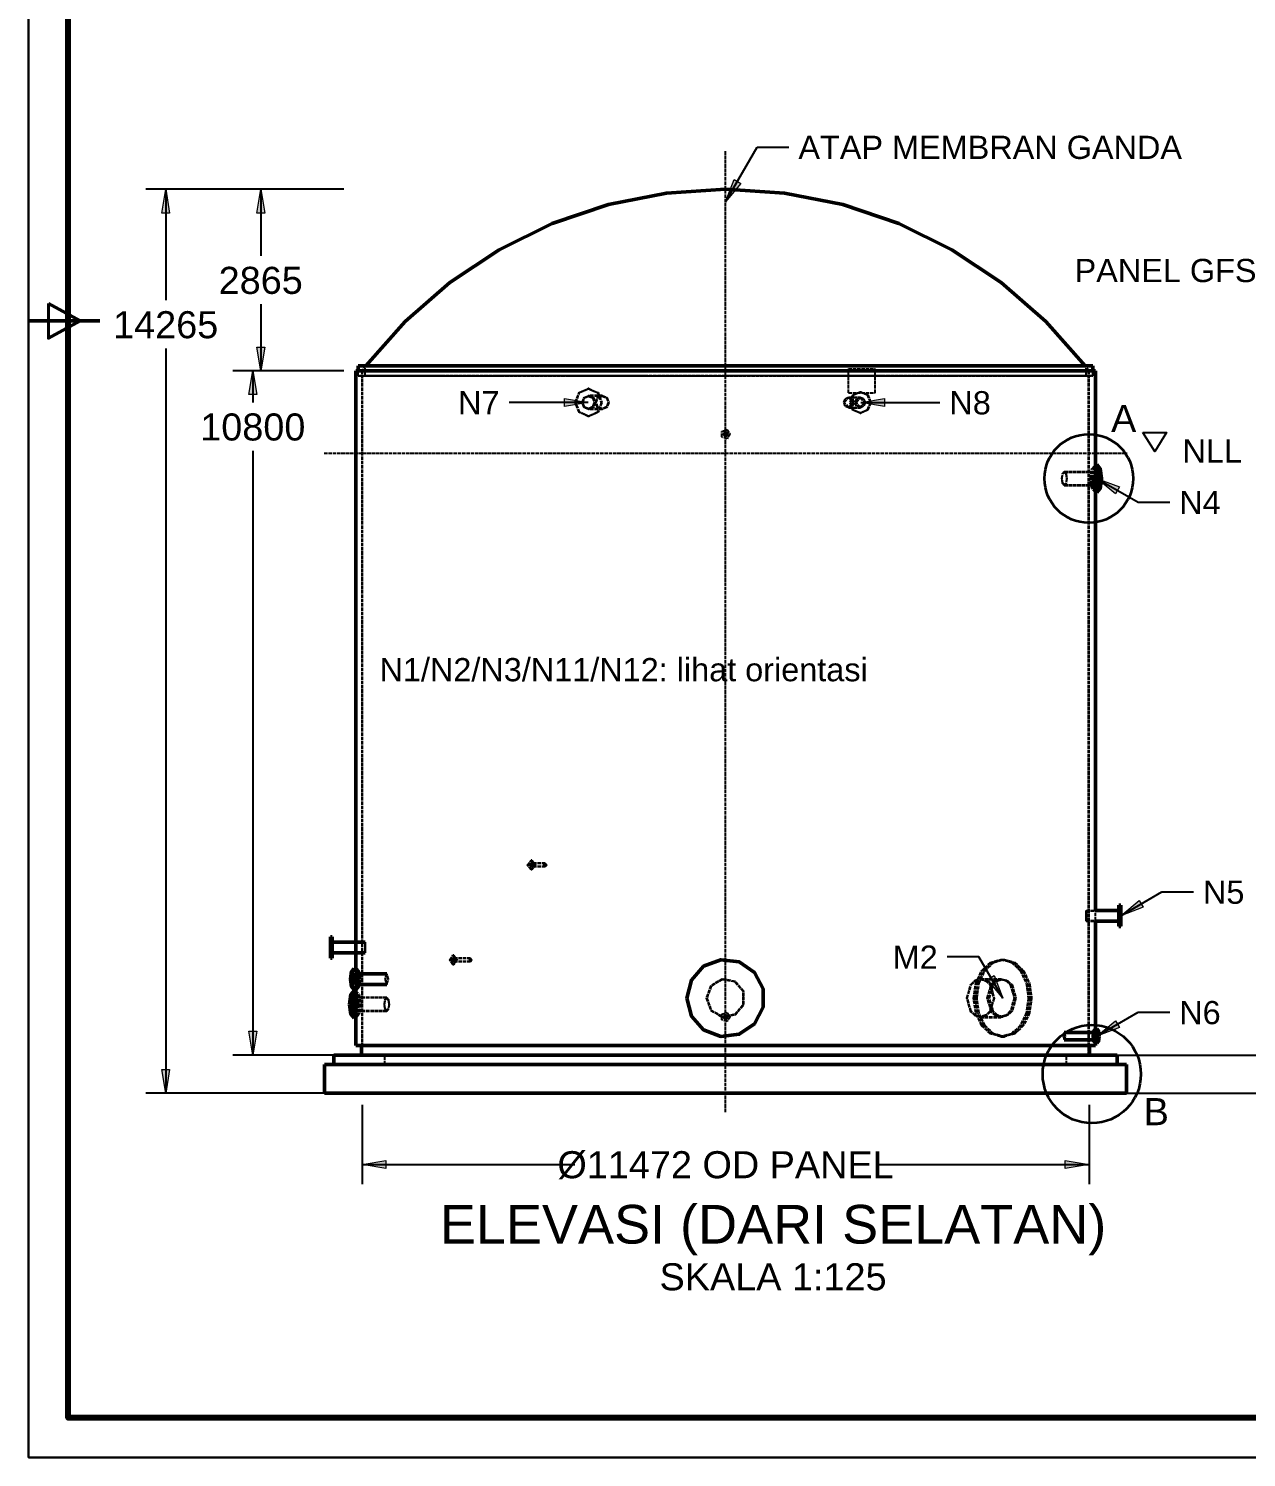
# Model space of a CAD drawing. Header units: millimetres. Extents: x 5 to 415, y 5 to 292.
# Drawn here: x 5 to 158.8, y 5 to 185.4 of the extents above; entities that cross this region are included whole.
import ezdxf
from ezdxf.enums import TextEntityAlignment as Align

# ---------------------------------------------------------------- set-up
doc = ezdxf.new("R2010")
doc.units = ezdxf.units.MM
doc.linetypes.add('DASHED', pattern=[1.524, 1.27, -0.254])
for name, color, linetype in [('PFD-BINGKAI', 7, 'Continuous'), ('PFD-INSTRUMEN', 7, 'Continuous'), ('PFD-PERALATAN', 7, 'Continuous'), ('PFD-SINYAL', 7, 'Continuous'), ('PFD-TEKS', 7, 'Continuous'), ('PFD-UTILITAS', 8, 'Continuous')]:
    doc.layers.add(name, color=color, linetype=linetype)
doc.styles.add('PFD', font='arial.ttf')

msp = doc.modelspace()

# ---------------------------------------------------------------- hatches: boundary and pattern name
at = {"layer": 'PFD-INSTRUMEN'}
for points in [[(93, 163.52), (94.07, 166.37), (94.93, 165.87)], [(22.31, 165.12), (22.81, 162.12), (21.81, 162.12)], [(34.31, 165.12), (34.81, 162.12), (33.81, 162.12)], [(34.31, 142.2), (33.81, 145.2), (34.81, 145.2)], [(33.31, 142.2), (33.81, 139.2), (32.81, 139.2)], [(75.66, 138.2), (72.66, 137.7), (72.66, 138.7)], [(110.06, 138.2), (113.06, 138.7), (113.06, 137.7)], [(139.88, 128.6), (142.73, 127.53), (142.23, 126.67)], [(142.89, 73.4), (145.24, 75.33), (145.74, 74.47)], [(127.99, 63), (126.06, 65.35), (126.93, 65.85)], [(139.88, 58.2), (142.23, 60.13), (142.73, 59.27)], [(33.31, 55.8), (32.81, 58.8), (33.81, 58.8)], [(22.31, 51), (21.81, 54), (22.81, 54)], [(47.11, 42), (50.11, 42.5), (50.11, 41.5)], [(138.89, 42), (135.89, 41.5), (135.89, 42.5)]]:
    msp.add_hatch(color=7, dxfattribs=at).paths.add_polyline_path(points)

# ---------------------------------------------------------------- linework, layer by layer
at = {"layer": 'PFD-BINGKAI', "linetype": 'Continuous', "lineweight": 30, "ltscale": 0.35}
msp.add_lwpolyline([(5, 292), (415, 292), (415, 5), (5, 5)], close=True, dxfattribs=at)
at = {"layer": 'PFD-BINGKAI', "linetype": 'Continuous', "lineweight": 80, "ltscale": 0.35}
msp.add_lwpolyline([(10, 287), (410, 287), (410, 10), (10, 10)], close=True, dxfattribs=at)
at = {"layer": 'PFD-BINGKAI', "linetype": 'Continuous', "lineweight": 40, "ltscale": 0.35}
msp.add_lwpolyline([(7.5, 150.7), (7.5, 146.3), (11.5, 148.5)], close=True, dxfattribs=at)
at = {"layer": 'PFD-BINGKAI', "linetype": 'Continuous', "lineweight": 50, "ltscale": 0.35}
msp.add_lwpolyline([(5, 148.5), (14, 148.5)], dxfattribs=at)
at = {"layer": 'PFD-INSTRUMEN', "linetype": 'Continuous', "lineweight": 25, "ltscale": 0.35}
for points in [[(93, 163.52), (97, 170.45)], [(97, 170.45), (101, 170.45)], [(44.81, 165.12), (19.81, 165.12)], [(22.31, 165.12), (22.31, 151.11)], [(44.81, 165.12), (31.81, 165.12)], [(34.31, 165.12), (34.31, 156.71)], [(34.31, 150.61), (34.31, 142.2)], [(22.31, 145.01), (22.31, 51)], [(44.81, 142.2), (30.81, 142.2)], [(44.81, 142.2), (31.81, 142.2)], [(33.31, 142.2), (33.31, 138.2)], [(69.66, 138.2), (65.66, 138.2)], [(75.66, 138.2), (69.66, 138.2)], [(110.06, 138.2), (116.06, 138.2)], [(116.06, 138.2), (120.06, 138.2)], [(33.31, 132.1), (33.31, 55.8)], [(139.88, 128.6), (145.08, 125.6)], [(145.08, 125.6), (149.08, 125.6)], [(142.89, 73.4), (148.08, 76.4)], [(148.08, 76.4), (152.08, 76.4)], [(124.99, 68.2), (120.99, 68.2)], [(127.99, 63), (124.99, 68.2)], [(139.88, 58.2), (145.08, 61.2)], [(145.08, 61.2), (149.08, 61.2)], [(44.81, 55.8), (30.81, 55.8)], [(141.19, 55.8), (162.19, 55.8)], [(44.81, 51), (19.81, 51)], [(141.19, 51), (162.19, 51)], [(47.11, 49.5), (47.11, 39.5)], [(138.89, 49.5), (138.89, 39.5)], [(47.11, 42), (73.95, 42)], [(112.05, 42), (138.89, 42)]]:
    msp.add_lwpolyline(points, dxfattribs=at)
at = {"layer": 'PFD-INSTRUMEN', "linetype": 'Continuous', "lineweight": 5, "ltscale": 0.35}
for points in [[(93, 163.52), (94.07, 166.37), (94.93, 165.87)], [(22.31, 165.12), (22.81, 162.12), (21.81, 162.12)], [(34.31, 165.12), (34.81, 162.12), (33.81, 162.12)], [(34.31, 142.2), (33.81, 145.2), (34.81, 145.2)], [(33.31, 142.2), (33.81, 139.2), (32.81, 139.2)], [(75.66, 138.2), (72.66, 137.7), (72.66, 138.7)], [(110.06, 138.2), (113.06, 138.7), (113.06, 137.7)], [(139.88, 128.6), (142.73, 127.53), (142.23, 126.67)], [(142.89, 73.4), (145.24, 75.33), (145.74, 74.47)], [(127.99, 63), (126.06, 65.35), (126.93, 65.85)], [(139.88, 58.2), (142.23, 60.13), (142.73, 59.27)], [(33.31, 55.8), (32.81, 58.8), (33.81, 58.8)], [(22.31, 51), (21.81, 54), (22.81, 54)], [(47.11, 42), (50.11, 42.5), (50.11, 41.5)], [(138.89, 42), (135.89, 41.5), (135.89, 42.5)]]:
    msp.add_lwpolyline(points, close=True, dxfattribs=at)
at = {"layer": 'PFD-INSTRUMEN', "linetype": 'Continuous', "lineweight": 25, "ltscale": 0.35}
msp.add_lwpolyline([(145.69, 134.4), (148.69, 134.4), (147.19, 132)], close=True, dxfattribs=at)
at = {"layer": 'PFD-INSTRUMEN', "linetype": 'DASHED', "lineweight": 25, "ltscale": 0.35}
msp.add_lwpolyline([(42.31, 131.8), (143.69, 131.8)], dxfattribs=at)
at = {"layer": 'PFD-PERALATAN', "linetype": 'Continuous', "lineweight": 50, "ltscale": 0.35}
for points in [[(93, 165.12), (85.54, 164.63), (78.21, 163.18), (71.12, 160.79), (64.41, 157.49), (58.19, 153.36), (52.55, 148.44), (47.6, 142.84)], [(138.4, 142.84), (133.45, 148.44), (127.81, 153.36), (121.59, 157.49), (114.88, 160.79), (107.79, 163.18), (100.46, 164.63), (93, 165.12)], [(46.63, 142.84), (47.79, 142.84), (51.22, 142.84), (56.75, 142.84), (64.09, 142.84), (72.88, 142.84), (82.68, 142.84), (93, 142.84), (103.32, 142.84), (113.12, 142.84), (121.91, 142.84), (129.25, 142.84), (134.78, 142.84), (138.21, 142.84), (139.37, 142.84)], [(46.63, 142.2), (46.63, 142.84)], [(139.37, 142.2), (139.37, 142.84)], [(46.3, 142.2), (47.47, 142.2), (50.93, 142.2), (56.49, 142.2), (63.89, 142.2), (72.74, 142.2), (82.61, 142.2), (93, 142.2), (103.39, 142.2), (113.26, 142.2), (122.11, 142.2), (129.51, 142.2), (135.07, 142.2), (138.53, 142.2), (139.7, 142.2)], [(46.3, 66.75), (46.3, 142.2)], [(139.7, 74.02), (139.7, 142.2)], [(139.7, 130.35), (140.1, 129.81), (140.27, 128.6), (140.1, 127.39), (139.7, 126.85)], [(139.7, 130.35), (139.88, 130.35)], [(139.88, 130.35), (140.3, 129.84), (140.48, 128.6), (140.3, 127.36), (139.88, 126.85)], [(139.7, 129.47), (139.97, 128.6), (139.7, 127.73)], [(139.7, 126.85), (139.88, 126.85)], [(139.7, 74.07), (142.66, 74.07)], [(142.66, 74.75), (142.66, 74.61), (142.66, 74.45), (142.66, 74.24), (142.66, 73.98), (142.66, 73.7), (142.66, 73.4), (142.66, 73.1), (142.66, 72.82), (142.66, 72.56), (142.66, 72.35), (142.66, 72.19), (142.66, 72.09)], [(142.66, 74.75), (142.89, 74.75)], [(142.89, 74.75), (142.89, 74.61), (142.89, 74.45), (142.89, 74.24), (142.89, 73.98), (142.89, 73.7), (142.89, 73.4), (142.89, 73.1), (142.89, 72.82), (142.89, 72.56), (142.89, 72.35), (142.89, 72.19), (142.89, 72.09)], [(139.7, 59.11), (139.7, 72.78)], [(139.7, 72.73), (142.66, 72.73)], [(43.34, 70.75), (43.11, 70.75)], [(43.11, 69.4), (43.11, 69.55), (43.11, 69.7), (43.11, 69.84), (43.11, 69.98), (43.11, 70.12), (43.11, 70.24), (43.11, 70.35), (43.11, 70.45), (43.11, 70.54), (43.11, 70.61), (43.11, 70.67), (43.11, 70.74)], [(43.34, 69.4), (43.34, 69.55), (43.34, 69.7), (43.34, 69.84), (43.34, 69.98), (43.34, 70.12), (43.34, 70.24), (43.34, 70.35), (43.34, 70.45), (43.34, 70.54), (43.34, 70.61), (43.34, 70.67), (43.34, 70.74)], [(142.66, 72.05), (142.89, 72.05)], [(43.11, 68.05), (43.11, 68.13), (43.11, 68.19), (43.11, 68.26), (43.11, 68.35), (43.11, 68.45), (43.11, 68.56), (43.11, 68.68), (43.11, 68.82), (43.11, 68.96), (43.11, 69.1), (43.11, 69.25), (43.11, 69.4)], [(47.48, 70.07), (43.34, 70.07)], [(43.34, 68.05), (43.34, 68.13), (43.34, 68.19), (43.34, 68.26), (43.34, 68.35), (43.34, 68.45), (43.34, 68.56), (43.34, 68.68), (43.34, 68.82), (43.34, 68.96), (43.34, 69.1), (43.34, 69.25), (43.34, 69.4)], [(47.48, 68.73), (43.34, 68.73)], [(43.34, 68.05), (43.11, 68.05)], [(88.12, 63), (88.68, 60.73), (90.23, 58.98), (92.41, 58.16), (94.73, 58.44), (96.65, 59.76), (97.74, 61.83), (97.74, 64.17), (96.65, 66.24), (94.73, 67.56), (92.41, 67.84), (90.23, 67.02), (88.68, 65.27), (88.12, 63)], [(46.12, 66.75), (45.79, 66.35), (45.66, 65.4), (45.79, 64.45), (46.12, 64.05)], [(46.12, 66.02), (45.91, 65.4), (46.12, 64.78)], [(46.58, 65.4), (46.45, 66.35), (46.12, 66.75)], [(46.33, 66.75), (46.12, 66.75)], [(46.33, 65.4), (46.12, 66.02)], [(46.12, 64.05), (46.45, 64.45), (46.58, 65.4)], [(46.12, 64.78), (46.33, 65.4)], [(46.23, 65.93), (46.23, 64.87)], [(46.79, 65.4), (46.66, 66.35), (46.33, 66.75)], [(46.33, 64.05), (46.66, 64.45), (46.79, 65.4)], [(50.23, 66.07), (46.73, 66.07)], [(45.52, 62.2), (45.7, 63.44), (46.12, 63.95)], [(45.73, 62.2), (45.9, 63.41), (46.3, 63.95)], [(46.33, 64.05), (46.12, 64.05)], [(46.3, 63.95), (46.12, 63.95)], [(46.3, 57), (46.3, 64.05)], [(50.23, 64.73), (46.73, 64.73)], [(46.12, 60.45), (45.7, 60.96), (45.52, 62.2)], [(46.3, 60.45), (45.9, 60.99), (45.73, 62.2)], [(46.03, 62.2), (46.3, 63.07)], [(46.3, 61.33), (46.03, 62.2)], [(46.3, 60.45), (46.12, 60.45)], [(135.77, 58.66), (139.44, 58.66)], [(135.77, 57.74), (139.44, 57.74)], [(139.71, 59.11), (139.49, 58.85), (139.4, 58.2), (139.49, 57.55), (139.71, 57.29)], [(139.88, 59.11), (139.66, 58.85), (139.57, 58.2), (139.66, 57.55), (139.88, 57.29)], [(139.71, 59.11), (139.88, 59.11)], [(139.88, 58.6), (139.74, 58.2), (139.88, 57.8)], [(139.85, 58.2), (139.8, 58.52)], [(139.8, 57.88), (139.85, 58.2)], [(140.19, 58.2), (140.1, 58.85), (139.88, 59.11)], [(140.02, 58.2), (139.88, 58.6)], [(139.88, 57.29), (140.1, 57.55), (140.19, 58.2)], [(139.88, 57.8), (140.02, 58.2)], [(46.3, 57), (47.47, 57), (50.93, 57), (56.49, 57), (63.89, 57), (72.74, 57), (82.61, 57), (93, 57), (103.39, 57), (113.26, 57), (122.11, 57), (129.51, 57), (135.07, 57), (138.53, 57), (139.7, 57)], [(47.05, 55.8), (47.05, 57)], [(138.95, 55.8), (138.95, 57)], [(139.7, 57), (139.7, 57.29)], [(139.71, 57.29), (139.88, 57.29)], [(42.36, 54.6), (43.63, 54.6), (47.37, 54.6), (53.41, 54.6), (61.43, 54.6), (71.03, 54.6), (81.73, 54.6), (93, 54.6), (104.27, 54.6), (114.97, 54.6), (124.57, 54.6), (132.59, 54.6), (138.63, 54.6), (142.37, 54.6), (143.64, 54.6)], [(42.36, 51), (42.36, 54.6)], [(43.56, 55.8), (44.8, 55.8), (48.46, 55.8), (54.35, 55.8), (62.17, 55.8), (71.55, 55.8), (82, 55.8), (93, 55.8), (104, 55.8), (114.45, 55.8), (123.83, 55.8), (131.65, 55.8), (137.54, 55.8), (141.2, 55.8), (142.44, 55.8)], [(43.56, 54.6), (43.56, 55.8)], [(142.44, 54.6), (142.44, 55.8)], [(143.64, 51), (143.64, 54.6)], [(42.36, 51), (43.63, 51), (47.37, 51), (53.41, 51), (61.43, 51), (71.03, 51), (81.73, 51), (93, 51), (104.27, 51), (114.97, 51), (124.57, 51), (132.59, 51), (138.63, 51), (142.37, 51), (143.64, 51)]]:
    msp.add_lwpolyline(points, dxfattribs=at)
at = {"layer": 'PFD-SINYAL', "linetype": 'DASHED', "lineweight": 25, "ltscale": 0.35}
for points in [[(93, 48.6), (93, 169.92)], [(139.37, 142.84), (138.21, 142.84), (134.78, 142.84), (129.25, 142.84), (121.91, 142.84), (113.12, 142.84), (103.32, 142.84), (93, 142.84), (82.68, 142.84), (72.88, 142.84), (64.09, 142.84), (56.75, 142.84), (51.22, 142.84), (47.79, 142.84), (46.63, 142.84)], [(47.6, 142.84), (47.11, 142.2)], [(138.52, 142.84), (137.38, 142.84), (134.01, 142.84), (128.59, 142.84), (121.38, 142.84), (112.75, 142.84), (103.13, 142.84), (93, 142.84), (82.87, 142.84), (73.25, 142.84), (64.62, 142.84), (57.41, 142.84), (51.99, 142.84), (48.62, 142.84), (47.48, 142.84)], [(47.48, 142.84), (48.62, 142.84), (51.99, 142.84), (57.41, 142.84), (64.62, 142.84), (73.25, 142.84), (82.87, 142.84), (93, 142.84), (103.13, 142.84), (112.75, 142.84), (121.38, 142.84), (128.59, 142.84), (134.01, 142.84), (137.38, 142.84), (138.52, 142.84)], [(47.48, 141.56), (47.48, 142.84)], [(138.89, 142.2), (138.4, 142.84)], [(138.52, 141.56), (138.52, 142.84)], [(139.7, 142.2), (138.53, 142.2), (135.07, 142.2), (129.51, 142.2), (122.11, 142.2), (113.26, 142.2), (103.39, 142.2), (93, 142.2), (82.61, 142.2), (72.74, 142.2), (63.89, 142.2), (56.49, 142.2), (50.93, 142.2), (47.47, 142.2), (46.3, 142.2)], [(139.69, 142.2), (138.52, 142.2), (135.06, 142.2), (129.5, 142.2), (122.11, 142.2), (113.26, 142.2), (103.39, 142.2), (93, 142.2), (82.61, 142.2), (72.74, 142.2), (63.89, 142.2), (56.5, 142.2), (50.94, 142.2), (47.48, 142.2), (46.31, 142.2)], [(46.31, 142.2), (47.48, 142.2), (50.94, 142.2), (56.5, 142.2), (63.89, 142.2), (72.74, 142.2), (82.61, 142.2), (93, 142.2), (103.39, 142.2), (113.26, 142.2), (122.11, 142.2), (129.5, 142.2), (135.06, 142.2), (138.52, 142.2), (139.69, 142.2)], [(46.31, 57), (46.31, 142.2)], [(46.63, 141.56), (46.63, 142.2)], [(139.37, 141.56), (138.21, 141.56), (134.78, 141.56), (129.25, 141.56), (121.91, 141.56), (113.12, 141.56), (103.32, 141.56), (93, 141.56), (82.68, 141.56), (72.88, 141.56), (64.09, 141.56), (56.75, 141.56), (51.22, 141.56), (47.79, 141.56), (46.63, 141.56)], [(46.63, 141.56), (47.79, 141.56), (51.22, 141.56), (56.75, 141.56), (64.09, 141.56), (72.88, 141.56), (82.68, 141.56), (93, 141.56), (103.32, 141.56), (113.12, 141.56), (121.91, 141.56), (129.25, 141.56), (134.78, 141.56), (138.21, 141.56), (139.37, 141.56)], [(138.89, 142.2), (137.74, 142.2), (134.34, 142.2), (128.88, 142.2), (121.61, 142.2), (112.91, 142.2), (103.21, 142.2), (93, 142.2), (82.79, 142.2), (73.09, 142.2), (64.39, 142.2), (57.12, 142.2), (51.66, 142.2), (48.26, 142.2), (47.11, 142.2)], [(47.11, 142.2), (48.26, 142.2), (51.66, 142.2), (57.12, 142.2), (64.39, 142.2), (73.09, 142.2), (82.79, 142.2), (93, 142.2), (103.21, 142.2), (112.91, 142.2), (121.61, 142.2), (128.88, 142.2), (134.34, 142.2), (137.74, 142.2), (138.89, 142.2)], [(138.89, 142.2), (137.74, 142.2), (134.34, 142.2), (128.88, 142.2), (121.61, 142.2), (112.91, 142.2), (103.21, 142.2), (93, 142.2), (82.79, 142.2), (73.09, 142.2), (64.39, 142.2), (57.12, 142.2), (51.66, 142.2), (48.26, 142.2), (47.11, 142.2)], [(47.11, 142.2), (48.26, 142.2), (51.66, 142.2), (57.12, 142.2), (64.39, 142.2), (73.09, 142.2), (82.79, 142.2), (93, 142.2), (103.21, 142.2), (112.91, 142.2), (121.61, 142.2), (128.88, 142.2), (134.34, 142.2), (137.74, 142.2), (138.89, 142.2)], [(47.11, 55.8), (47.11, 142.2)], [(138.84, 142.2), (137.69, 142.2), (134.3, 142.2), (128.84, 142.2), (121.58, 142.2), (112.89, 142.2), (103.2, 142.2), (93, 142.2), (82.8, 142.2), (73.11, 142.2), (64.42, 142.2), (57.16, 142.2), (51.7, 142.2), (48.31, 142.2), (47.16, 142.2)], [(47.16, 142.2), (48.31, 142.2), (51.7, 142.2), (57.16, 142.2), (64.42, 142.2), (73.11, 142.2), (82.8, 142.2), (93, 142.2), (103.2, 142.2), (112.89, 142.2), (121.58, 142.2), (128.84, 142.2), (134.3, 142.2), (137.69, 142.2), (138.84, 142.2)], [(47.16, 55.8), (47.16, 142.2)], [(138.52, 141.56), (137.38, 141.56), (134.01, 141.56), (128.59, 141.56), (121.38, 141.56), (112.75, 141.56), (103.13, 141.56), (93, 141.56), (82.87, 141.56), (73.25, 141.56), (64.62, 141.56), (57.41, 141.56), (51.99, 141.56), (48.62, 141.56), (47.48, 141.56)], [(47.48, 141.56), (48.62, 141.56), (51.99, 141.56), (57.41, 141.56), (64.62, 141.56), (73.25, 141.56), (82.87, 141.56), (93, 141.56), (103.13, 141.56), (112.75, 141.56), (121.38, 141.56), (128.59, 141.56), (134.01, 141.56), (137.38, 141.56), (138.52, 141.56)], [(108.52, 139.4), (108.52, 142.44)], [(108.52, 139.4), (108.52, 142.44)], [(108.52, 142.44), (111.88, 142.44)], [(108.52, 142.44), (111.88, 142.44)], [(111.88, 139.4), (111.88, 142.44)], [(111.88, 139.4), (111.88, 142.44)], [(138.84, 55.8), (138.84, 142.2)], [(138.89, 55.8), (138.89, 142.2)], [(139.37, 141.56), (139.37, 142.2)], [(139.69, 57), (139.69, 142.2)], [(75.66, 136.45), (74.5, 136.96), (74.02, 138.2), (74.5, 139.44), (75.66, 139.95)], [(75.74, 136.45), (74.58, 136.96), (74.09, 138.2), (74.58, 139.44), (75.74, 139.95)], [(75.66, 137.39), (75.12, 137.63), (74.9, 138.2), (75.12, 138.77), (75.66, 139.01)], [(75.74, 137.32), (75.16, 137.58), (74.92, 138.2), (75.16, 138.82), (75.74, 139.08)], [(75.74, 137.39), (75.2, 137.63), (74.98, 138.2), (75.2, 138.77), (75.74, 139.01)], [(75.66, 139.95), (76.83, 139.44), (77.31, 138.2)], [(75.74, 139.95), (75.66, 139.95)], [(75.66, 139.01), (76.2, 138.77), (76.43, 138.2)], [(75.74, 139.01), (75.66, 139.01)], [(75.74, 139.95), (76.9, 139.44), (77.39, 138.2)], [(75.74, 139.08), (76.32, 138.82), (76.56, 138.2)], [(77.43, 139.08), (75.74, 139.08)], [(75.74, 139.01), (76.28, 138.77), (76.5, 138.2)], [(77.43, 139.01), (75.74, 139.01)], [(77.43, 137.32), (76.85, 137.58), (76.61, 138.2), (76.85, 138.82), (77.43, 139.08)], [(77.43, 137.39), (76.89, 137.63), (76.67, 138.2), (76.89, 138.77), (77.43, 139.01)], [(77.43, 139.08), (78.01, 138.82), (78.25, 138.2)], [(77.43, 139.01), (77.97, 138.77), (78.19, 138.2)], [(108.52, 139.4), (111.88, 139.4)], [(108.52, 139.4), (111.88, 139.4)], [(109.99, 136.85), (109.09, 137.25), (108.72, 138.2), (109.09, 139.15), (109.99, 139.55)], [(110.06, 136.85), (109.17, 137.25), (108.8, 138.2), (109.17, 139.15), (110.06, 139.55)], [(109.99, 139.55), (110.88, 139.15), (111.25, 138.2)], [(109.99, 139.55), (110.06, 139.55)], [(110.06, 139.55), (110.96, 139.15), (111.33, 138.2)], [(77.31, 138.2), (76.83, 136.96), (75.66, 136.45)], [(76.43, 138.2), (76.2, 137.63), (75.66, 137.39)], [(75.74, 137.39), (75.66, 137.39)], [(76.56, 138.2), (76.32, 137.58), (75.74, 137.32)], [(77.39, 138.2), (76.9, 136.96), (75.74, 136.45)], [(76.5, 138.2), (76.28, 137.63), (75.74, 137.39)], [(77.43, 137.39), (75.74, 137.39)], [(77.43, 137.32), (75.74, 137.32)], [(78.25, 138.2), (78.01, 137.58), (77.43, 137.32)], [(78.19, 138.2), (77.97, 137.63), (77.43, 137.39)], [(108.57, 137.53), (108.12, 137.72), (107.94, 138.2), (108.12, 138.68), (108.57, 138.87)], [(108.57, 137.58), (107.99, 138.2), (108.57, 138.82)], [(108.57, 138.87), (109.02, 138.68), (109.2, 138.2)], [(108.57, 138.87), (109.99, 138.87)], [(108.57, 138.82), (109.15, 138.2)], [(108.57, 138.82), (109.99, 138.82)], [(109.2, 138.2), (109.02, 137.72), (108.57, 137.53)], [(109.15, 138.2), (108.57, 137.58)], [(108.57, 137.58), (109.99, 137.58)], [(108.57, 137.53), (109.99, 137.53)], [(109.99, 137.53), (109.54, 137.72), (109.35, 138.2), (109.54, 138.68), (109.99, 138.87)], [(109.99, 137.58), (109.41, 138.2), (109.99, 138.82)], [(110.06, 137.58), (109.48, 138.2), (110.06, 138.82)], [(109.99, 138.87), (110.43, 138.68), (110.62, 138.2)], [(109.99, 138.82), (110.57, 138.2)], [(109.99, 138.82), (110.06, 138.82)], [(110.62, 138.2), (110.43, 137.72), (109.99, 137.53)], [(111.25, 138.2), (110.88, 137.25), (109.99, 136.85)], [(110.57, 138.2), (109.99, 137.58)], [(109.99, 137.58), (110.06, 137.58)], [(110.06, 138.82), (110.64, 138.2)], [(111.33, 138.2), (110.96, 137.25), (110.06, 136.85)], [(110.64, 138.2), (110.06, 137.58)], [(75.74, 136.45), (75.66, 136.45)], [(109.99, 136.85), (110.06, 136.85)], [(93.6, 134.2), (93.19, 133.63), (92.51, 133.85), (92.51, 134.55), (93.19, 134.77), (93.6, 134.2)], [(93.6, 134.2), (93.19, 133.63), (92.51, 133.85), (92.51, 134.55), (93.19, 134.77), (93.6, 134.2)], [(93.36, 134.2), (93, 133.84), (92.64, 134.2), (93, 134.56), (93.36, 134.2)], [(93.36, 134.2), (93, 133.84), (92.64, 134.2), (93, 134.56), (93.36, 134.2)], [(93.24, 134.2), (92.88, 133.99), (92.88, 134.41), (93.24, 134.2)], [(93.24, 134.2), (92.88, 133.99), (92.88, 134.41), (93.24, 134.2)], [(93.19, 134.2), (92.9, 134.03), (92.9, 134.37), (93.19, 134.2)], [(93.19, 134.2), (92.9, 134.03), (92.9, 134.37), (93.19, 134.2)], [(93.19, 134.2), (92.9, 134.03), (92.9, 134.37), (93.19, 134.2)], [(139.07, 128.6), (139.24, 129.84), (139.67, 130.35)], [(139.28, 128.6), (139.46, 129.84), (139.88, 130.35)], [(135.48, 128.6), (135.56, 129.22), (135.77, 129.48)], [(135.77, 127.72), (135.56, 127.98), (135.48, 128.6)], [(135.5, 128.6), (135.58, 129.17), (135.77, 129.41)], [(135.77, 127.79), (135.58, 128.03), (135.5, 128.6)], [(135.77, 129.48), (135.99, 129.22), (136.07, 128.6), (135.99, 127.98), (135.77, 127.72)], [(135.77, 129.48), (139.67, 129.48)], [(135.77, 129.41), (135.97, 129.17), (136.05, 128.6), (135.97, 128.03), (135.77, 127.79)], [(135.77, 129.41), (139.67, 129.41)], [(139.67, 126.85), (139.24, 127.36), (139.07, 128.6)], [(139.88, 126.85), (139.46, 127.36), (139.28, 128.6)], [(139.37, 128.6), (139.46, 129.22), (139.67, 129.48)], [(139.67, 127.72), (139.46, 127.98), (139.37, 128.6)], [(139.39, 128.6), (139.47, 129.17), (139.67, 129.41)], [(139.67, 127.79), (139.47, 128.03), (139.39, 128.6)], [(139.6, 128.6), (139.68, 129.17), (139.88, 129.41)], [(139.88, 127.79), (139.68, 128.03), (139.6, 128.6)], [(139.67, 129.41), (139.86, 129.17), (139.95, 128.6), (139.86, 128.03), (139.67, 127.79)], [(139.67, 129.41), (139.88, 129.41)], [(139.88, 129.41), (140.08, 129.17), (140.16, 128.6), (140.08, 128.03), (139.88, 127.79)], [(135.77, 127.79), (139.67, 127.79)], [(135.77, 127.72), (139.67, 127.72)], [(139.67, 127.79), (139.88, 127.79)], [(68.46, 79.2), (67.94, 79.8), (68.46, 80.4)], [(68.54, 79.2), (68.02, 79.8), (68.54, 80.4)], [(68.46, 79.61), (68.29, 79.8), (68.46, 79.99)], [(68.54, 79.56), (68.34, 79.8), (68.54, 80.04)], [(68.54, 79.61), (68.38, 79.8), (68.54, 79.99)], [(68.46, 80.4), (68.98, 79.8)], [(68.54, 80.4), (68.46, 80.4)], [(68.46, 79.99), (68.62, 79.8)], [(68.54, 79.99), (68.46, 79.99)], [(68.98, 79.8), (68.46, 79.2)], [(68.62, 79.8), (68.46, 79.61)], [(68.54, 79.61), (68.46, 79.61)], [(68.54, 80.4), (69.06, 79.8)], [(68.54, 80.04), (68.75, 79.8)], [(70.24, 80.04), (68.54, 80.04)], [(68.54, 79.99), (68.71, 79.8)], [(70.24, 79.99), (68.54, 79.99)], [(68.75, 79.8), (68.54, 79.56)], [(69.06, 79.8), (68.54, 79.2)], [(68.71, 79.8), (68.54, 79.61)], [(70.24, 79.61), (68.54, 79.61)], [(70.24, 79.56), (68.54, 79.56)], [(70.24, 79.56), (70.03, 79.8), (70.24, 80.04)], [(70.24, 79.61), (70.07, 79.8), (70.24, 79.99)], [(70.24, 80.04), (70.45, 79.8)], [(70.24, 79.99), (70.41, 79.8)], [(70.45, 79.8), (70.24, 79.56)], [(70.41, 79.8), (70.24, 79.61)], [(68.54, 79.2), (68.46, 79.2)], [(138.52, 74.07), (139.7, 74.07)], [(138.52, 74.07), (138.52, 74.01), (138.52, 73.93), (138.52, 73.82), (138.52, 73.69), (138.52, 73.55), (138.52, 73.4), (138.52, 73.25), (138.52, 73.11), (138.52, 72.98), (138.52, 72.87), (138.52, 72.79), (138.52, 72.73)], [(138.52, 72.73), (138.52, 72.79), (138.52, 72.87), (138.52, 72.98), (138.52, 73.11), (138.52, 73.25), (138.52, 73.4), (138.52, 73.55), (138.52, 73.69), (138.52, 73.82), (138.52, 73.93), (138.52, 74.01), (138.52, 74.07)], [(138.52, 74.02), (138.52, 73.96), (138.52, 73.88), (138.52, 73.78), (138.52, 73.67), (138.52, 73.54), (138.52, 73.4), (138.52, 73.26), (138.52, 73.13), (138.52, 73.02), (138.52, 72.92), (138.52, 72.84), (138.52, 72.78)], [(138.52, 72.78), (138.52, 72.84), (138.52, 72.92), (138.52, 73.02), (138.52, 73.13), (138.52, 73.26), (138.52, 73.4), (138.52, 73.54), (138.52, 73.67), (138.52, 73.78), (138.52, 73.88), (138.52, 73.96), (138.52, 74.02)], [(138.52, 74.02), (142.66, 74.02)], [(139.7, 72.78), (139.7, 74.02)], [(142.66, 72.05), (142.66, 72.19), (142.66, 72.35), (142.66, 72.56), (142.66, 72.82), (142.66, 73.1), (142.66, 73.4), (142.66, 73.7), (142.66, 73.98), (142.66, 74.24), (142.66, 74.45), (142.66, 74.61), (142.66, 74.71)], [(142.66, 74.07), (142.66, 74.01), (142.66, 73.93), (142.66, 73.82), (142.66, 73.69), (142.66, 73.55), (142.66, 73.4), (142.66, 73.25), (142.66, 73.11), (142.66, 72.98), (142.66, 72.87), (142.66, 72.79), (142.66, 72.73)], [(142.66, 72.73), (142.66, 72.79), (142.66, 72.87), (142.66, 72.98), (142.66, 73.11), (142.66, 73.25), (142.66, 73.4), (142.66, 73.55), (142.66, 73.69), (142.66, 73.82), (142.66, 73.93), (142.66, 74.01), (142.66, 74.07)], [(142.66, 74.02), (142.66, 73.96), (142.66, 73.88), (142.66, 73.78), (142.66, 73.67), (142.66, 73.54), (142.66, 73.4), (142.66, 73.26), (142.66, 73.13), (142.66, 73.02), (142.66, 72.92), (142.66, 72.84), (142.66, 72.78)], [(142.66, 72.78), (142.66, 72.84), (142.66, 72.92), (142.66, 73.02), (142.66, 73.13), (142.66, 73.26), (142.66, 73.4), (142.66, 73.54), (142.66, 73.67), (142.66, 73.78), (142.66, 73.88), (142.66, 73.96), (142.66, 74.02)], [(142.66, 74.02), (142.89, 74.02)], [(142.89, 72.05), (142.89, 72.19), (142.89, 72.35), (142.89, 72.56), (142.89, 72.82), (142.89, 73.1), (142.89, 73.4), (142.89, 73.7), (142.89, 73.98), (142.89, 74.24), (142.89, 74.45), (142.89, 74.61), (142.89, 74.71)], [(142.89, 74.02), (142.89, 73.96), (142.89, 73.88), (142.89, 73.78), (142.89, 73.67), (142.89, 73.54), (142.89, 73.4), (142.89, 73.26), (142.89, 73.13), (142.89, 73.02), (142.89, 72.92), (142.89, 72.84), (142.89, 72.78)], [(142.89, 72.78), (142.89, 72.84), (142.89, 72.92), (142.89, 73.02), (142.89, 73.13), (142.89, 73.26), (142.89, 73.4), (142.89, 73.54), (142.89, 73.67), (142.89, 73.78), (142.89, 73.88), (142.89, 73.96), (142.89, 74.02)], [(138.52, 72.78), (142.66, 72.78)], [(138.52, 72.73), (139.7, 72.73)], [(142.66, 72.78), (142.89, 72.78)], [(43.11, 70.75), (43.11, 70.61), (43.11, 70.45), (43.11, 70.24), (43.11, 69.98), (43.11, 69.7), (43.11, 69.4), (43.11, 69.1), (43.11, 68.82), (43.11, 68.56), (43.11, 68.35), (43.11, 68.19), (43.11, 68.09)], [(43.34, 70.75), (43.34, 70.61), (43.34, 70.45), (43.34, 70.24), (43.34, 69.98), (43.34, 69.7), (43.34, 69.4), (43.34, 69.1), (43.34, 68.82), (43.34, 68.56), (43.34, 68.35), (43.34, 68.19), (43.34, 68.09)], [(43.11, 70.02), (43.11, 69.96), (43.11, 69.88), (43.11, 69.78), (43.11, 69.67), (43.11, 69.54), (43.11, 69.4), (43.11, 69.26), (43.11, 69.13), (43.11, 69.02), (43.11, 68.92), (43.11, 68.84), (43.11, 68.78)], [(43.34, 70.02), (43.11, 70.02)], [(43.11, 69.4), (43.11, 69.47), (43.11, 69.54), (43.11, 69.6), (43.11, 69.67), (43.11, 69.73), (43.11, 69.78), (43.11, 69.84), (43.11, 69.92), (43.11, 69.98)], [(43.11, 68.78), (43.11, 68.84), (43.11, 68.92), (43.11, 69.02), (43.11, 69.07), (43.11, 69.13), (43.11, 69.2), (43.11, 69.26), (43.11, 69.33), (43.11, 69.4)], [(43.34, 68.78), (43.11, 68.78)], [(43.34, 69.4), (43.34, 69.48), (43.34, 69.55), (43.34, 69.62), (43.34, 69.69), (43.34, 69.76), (43.34, 69.82), (43.34, 69.88), (43.34, 69.93), (43.34, 70.01), (43.34, 70.07)], [(43.34, 70.07), (43.34, 70.01), (43.34, 69.93), (43.34, 69.82), (43.34, 69.69), (43.34, 69.55), (43.34, 69.4), (43.34, 69.25), (43.34, 69.11), (43.34, 68.98), (43.34, 68.87), (43.34, 68.79), (43.34, 68.73)], [(43.34, 70.02), (43.34, 69.96), (43.34, 69.88), (43.34, 69.78), (43.34, 69.67), (43.34, 69.54), (43.34, 69.4), (43.34, 69.26), (43.34, 69.13), (43.34, 69.02), (43.34, 68.92), (43.34, 68.84), (43.34, 68.78)], [(47.48, 70.02), (43.34, 70.02)], [(43.34, 69.4), (43.34, 69.47), (43.34, 69.54), (43.34, 69.6), (43.34, 69.67), (43.34, 69.73), (43.34, 69.78), (43.34, 69.84), (43.34, 69.92), (43.34, 69.98)], [(43.34, 68.73), (43.34, 68.79), (43.34, 68.87), (43.34, 68.92), (43.34, 68.98), (43.34, 69.04), (43.34, 69.11), (43.34, 69.18), (43.34, 69.25), (43.34, 69.32), (43.34, 69.4)], [(43.34, 68.78), (43.34, 68.84), (43.34, 68.92), (43.34, 69.02), (43.34, 69.07), (43.34, 69.13), (43.34, 69.2), (43.34, 69.26), (43.34, 69.33), (43.34, 69.4)], [(47.48, 68.78), (43.34, 68.78)], [(47.48, 69.4), (47.48, 69.48), (47.48, 69.55), (47.48, 69.62), (47.48, 69.69), (47.48, 69.76), (47.48, 69.82), (47.48, 69.88), (47.48, 69.93), (47.48, 70.01), (47.48, 70.07)], [(47.48, 70.07), (47.48, 70.01), (47.48, 69.93), (47.48, 69.82), (47.48, 69.69), (47.48, 69.55), (47.48, 69.4), (47.48, 69.25), (47.48, 69.11), (47.48, 68.98), (47.48, 68.87), (47.48, 68.79), (47.48, 68.73)], [(47.48, 70.02), (47.48, 69.96), (47.48, 69.88), (47.48, 69.78), (47.48, 69.67), (47.48, 69.54), (47.48, 69.4), (47.48, 69.26), (47.48, 69.13), (47.48, 69.02), (47.48, 68.92), (47.48, 68.84), (47.48, 68.78)], [(47.48, 69.4), (47.48, 69.47), (47.48, 69.54), (47.48, 69.6), (47.48, 69.67), (47.48, 69.73), (47.48, 69.78), (47.48, 69.84), (47.48, 69.92), (47.48, 69.98)], [(47.48, 68.73), (47.48, 68.79), (47.48, 68.87), (47.48, 68.92), (47.48, 68.98), (47.48, 69.04), (47.48, 69.11), (47.48, 69.18), (47.48, 69.25), (47.48, 69.32), (47.48, 69.4)], [(47.48, 68.78), (47.48, 68.84), (47.48, 68.92), (47.48, 69.02), (47.48, 69.07), (47.48, 69.13), (47.48, 69.2), (47.48, 69.26), (47.48, 69.33), (47.48, 69.4)], [(58.57, 67.2), (58.15, 67.8), (58.57, 68.4)], [(58.7, 67.2), (58.27, 67.8), (58.7, 68.4)], [(58.7, 67.56), (58.53, 67.8), (58.7, 68.04)], [(58.57, 68.4), (59, 67.8)], [(58.7, 68.4), (58.57, 68.4)], [(58.57, 67.61), (58.57, 67.99)], [(58.57, 67.99), (58.71, 67.8)], [(58.7, 67.99), (58.57, 67.99)], [(59, 67.8), (58.57, 67.2)], [(58.71, 67.8), (58.57, 67.61)], [(58.7, 67.61), (58.57, 67.61)], [(58.7, 67.2), (58.57, 67.2)], [(58.7, 68.4), (59.12, 67.8)], [(58.7, 68.04), (58.87, 67.8)], [(60.81, 68.04), (58.7, 68.04)], [(58.7, 67.61), (58.7, 67.99)], [(58.7, 67.99), (58.83, 67.8)], [(60.81, 67.99), (58.7, 67.99)], [(58.87, 67.8), (58.7, 67.56)], [(59.12, 67.8), (58.7, 67.2)], [(58.83, 67.8), (58.7, 67.61)], [(60.81, 67.61), (58.7, 67.61)], [(60.81, 67.56), (58.7, 67.56)], [(60.81, 67.56), (60.64, 67.8), (60.81, 68.04)], [(60.81, 68.04), (60.98, 67.8)], [(60.81, 67.61), (60.81, 67.99)], [(60.81, 67.99), (60.95, 67.8)], [(60.98, 67.8), (60.81, 67.56)], [(60.95, 67.8), (60.81, 67.61)], [(88.12, 63), (88.68, 60.73), (90.23, 58.98), (92.41, 58.16), (94.73, 58.44), (96.65, 59.76), (97.74, 61.83), (97.74, 64.17), (96.65, 66.24), (94.73, 67.56), (92.41, 67.84), (90.23, 67.02), (88.68, 65.27), (88.12, 63)], [(88.12, 63), (88.68, 60.73), (90.23, 58.98), (92.41, 58.16), (94.73, 58.44), (96.65, 59.76), (97.74, 61.83), (97.74, 64.17), (96.65, 66.24), (94.73, 67.56), (92.41, 67.84), (90.23, 67.02), (88.68, 65.27), (88.12, 63)], [(124.32, 63), (124.58, 64.87), (125.33, 66.45), (126.45, 67.51), (127.77, 67.88)], [(124.54, 63), (124.81, 64.87), (125.55, 66.45), (126.67, 67.51), (127.99, 67.88)], [(124.75, 63), (125.01, 64.87), (125.76, 66.45), (126.88, 67.51), (128.2, 67.88)], [(127.77, 67.88), (129.09, 67.51), (130.21, 66.45), (130.96, 64.87), (131.22, 63), (130.96, 61.13), (130.21, 59.55), (129.09, 58.49), (127.77, 58.12)], [(127.77, 67.88), (127.99, 67.88)], [(127.99, 67.88), (129.31, 67.51), (130.43, 66.45), (131.18, 64.87), (131.44, 63), (131.18, 61.13), (130.43, 59.55), (129.31, 58.49), (127.99, 58.12)], [(127.99, 67.88), (128.2, 67.88)], [(128.2, 67.88), (129.52, 67.51), (130.64, 66.45), (131.38, 64.87), (131.65, 63), (131.38, 61.13), (130.64, 59.55), (129.52, 58.49), (128.2, 58.12)], [(46.33, 66.75), (46.01, 66.35), (45.87, 65.4), (46.01, 64.45), (46.33, 64.05)], [(46.33, 66.07), (46.1, 65.4), (46.33, 64.73)], [(46.33, 66.02), (46.12, 66.02)], [(46.33, 66.02), (46.23, 65.93)], [(46.3, 64.05), (46.3, 66.75)], [(46.56, 65.4), (46.33, 66.07)], [(46.73, 66.07), (46.33, 66.07)], [(46.54, 65.4), (46.33, 66.02)], [(50.23, 66.02), (46.33, 66.02)], [(46.33, 64.73), (46.56, 65.4)], [(46.33, 64.78), (46.54, 65.4)], [(50.23, 66.07), (49.99, 65.4), (50.23, 64.73)], [(50.23, 66.02), (50.01, 65.4), (50.23, 64.78)], [(50.46, 65.4), (50.23, 66.07)], [(50.44, 65.4), (50.23, 66.02)], [(50.23, 64.73), (50.46, 65.4)], [(50.23, 64.78), (50.44, 65.4)], [(90.56, 63), (91.13, 61.43), (92.58, 60.6), (94.22, 60.89), (95.29, 62.17), (95.29, 63.83), (94.22, 65.11), (92.58, 65.4), (91.13, 64.57), (90.56, 63)], [(90.56, 63), (91.13, 61.43), (92.58, 60.6), (94.22, 60.89), (95.29, 62.17), (95.29, 63.83), (94.22, 65.11), (92.58, 65.4), (91.13, 64.57), (90.56, 63)], [(90.64, 63), (91.19, 61.48), (92.59, 60.68), (94.18, 60.96), (95.22, 62.19), (95.22, 63.81), (94.18, 65.04), (92.59, 65.32), (91.19, 64.52), (90.64, 63)], [(90.64, 63), (91.19, 61.48), (92.59, 60.68), (94.18, 60.96), (95.22, 62.19), (95.22, 63.81), (94.18, 65.04), (92.59, 65.32), (91.19, 64.52), (90.64, 63)], [(90.64, 63), (91.19, 61.48), (92.59, 60.68), (94.18, 60.96), (95.22, 62.19), (95.22, 63.81), (94.18, 65.04), (92.59, 65.32), (91.19, 64.52), (90.64, 63)], [(123.46, 63), (123.97, 64.73), (124.53, 65.25), (125.19, 65.44)], [(123.52, 63), (124.01, 64.67), (124.55, 65.18), (125.19, 65.36)], [(125.19, 65.44), (125.85, 65.25), (126.41, 64.73), (126.91, 63), (126.41, 61.27), (125.85, 60.75), (125.19, 60.56)], [(125.19, 65.44), (127.77, 65.44)], [(125.19, 65.36), (125.83, 65.18), (126.37, 64.67), (126.86, 63), (126.37, 61.33), (125.83, 60.82), (125.19, 60.64)], [(125.19, 65.36), (127.77, 65.36)], [(126.04, 63), (126.55, 64.73), (127.11, 65.25), (127.77, 65.44)], [(126.1, 63), (126.59, 64.67), (127.13, 65.18), (127.77, 65.36)], [(126.32, 63), (126.81, 64.67), (127.35, 65.18), (127.99, 65.36)], [(127.77, 65.44), (128.43, 65.25), (128.99, 64.73), (129.49, 63), (128.99, 61.27), (128.43, 60.75), (127.77, 60.56)], [(127.77, 65.36), (128.41, 65.18), (128.95, 64.67), (129.44, 63), (128.95, 61.33), (128.41, 60.82), (127.77, 60.64)], [(127.77, 65.36), (127.99, 65.36)], [(127.99, 65.36), (128.63, 65.18), (129.17, 64.67), (129.66, 63), (129.17, 61.33), (128.63, 60.82), (127.99, 60.64)], [(46.33, 64.78), (46.12, 64.78)], [(46.12, 63.95), (46.54, 63.44), (46.72, 62.2), (46.54, 60.96), (46.12, 60.45)], [(46.23, 64.87), (46.33, 64.78)], [(50.23, 64.78), (46.33, 64.78)], [(46.73, 64.73), (46.33, 64.73)], [(46.33, 63.95), (46.76, 63.44), (46.93, 62.2), (46.76, 60.96), (46.33, 60.45)], [(45.84, 62.2), (45.92, 62.77), (46.12, 63.01)], [(46.12, 61.39), (45.92, 61.63), (45.84, 62.2)], [(46.05, 62.2), (46.14, 62.77), (46.33, 63.01)], [(46.33, 61.39), (46.14, 61.63), (46.05, 62.2)], [(46.12, 63.01), (46.32, 62.77), (46.4, 62.2), (46.32, 61.63), (46.12, 61.39)], [(46.33, 63.01), (46.12, 63.01)], [(46.33, 61.39), (46.12, 61.39)], [(46.33, 63.08), (46.54, 62.82), (46.63, 62.2), (46.54, 61.58), (46.33, 61.32)], [(50.23, 63.08), (46.33, 63.08)], [(46.33, 63.01), (46.53, 62.77), (46.61, 62.2), (46.53, 61.63), (46.33, 61.39)], [(50.23, 63.01), (46.33, 63.01)], [(50.23, 61.39), (46.33, 61.39)], [(49.93, 62.2), (50.01, 62.82), (50.23, 63.08)], [(50.23, 61.32), (50.01, 61.58), (49.93, 62.2)], [(49.95, 62.2), (50.03, 62.77), (50.23, 63.01)], [(50.23, 61.39), (50.03, 61.63), (49.95, 62.2)], [(50.23, 63.08), (50.44, 62.82), (50.52, 62.2), (50.44, 61.58), (50.23, 61.32)], [(50.23, 63.01), (50.42, 62.77), (50.5, 62.2), (50.42, 61.63), (50.23, 61.39)], [(125.19, 60.56), (124.53, 60.75), (123.97, 61.27), (123.46, 63)], [(125.19, 60.64), (124.55, 60.82), (124.01, 61.33), (123.52, 63)], [(127.77, 58.12), (126.45, 58.49), (125.33, 59.55), (124.58, 61.13), (124.32, 63)], [(127.99, 58.12), (126.67, 58.49), (125.55, 59.55), (124.81, 61.13), (124.54, 63)], [(128.2, 58.12), (126.88, 58.49), (125.76, 59.55), (125.01, 61.13), (124.75, 63)], [(127.77, 60.56), (127.11, 60.75), (126.55, 61.27), (126.04, 63)], [(127.77, 60.64), (127.13, 60.82), (126.59, 61.33), (126.1, 63)], [(127.99, 60.64), (127.35, 60.82), (126.81, 61.33), (126.32, 63)], [(50.23, 61.32), (46.33, 61.32)], [(93.6, 60.6), (93.19, 60.03), (92.51, 60.25), (92.51, 60.95), (93.19, 61.17), (93.6, 60.6)], [(93.6, 60.6), (93.19, 60.03), (92.51, 60.25), (92.51, 60.95), (93.19, 61.17), (93.6, 60.6)], [(93.36, 60.6), (93, 60.24), (92.64, 60.6), (93, 60.96), (93.36, 60.6)], [(93.36, 60.6), (93, 60.24), (92.64, 60.6), (93, 60.96), (93.36, 60.6)], [(93.24, 60.6), (92.88, 60.39), (92.88, 60.81), (93.24, 60.6)], [(93.24, 60.6), (92.88, 60.39), (92.88, 60.81), (93.24, 60.6)], [(93.19, 60.6), (92.9, 60.43), (92.9, 60.77), (93.19, 60.6)], [(93.19, 60.6), (92.9, 60.43), (92.9, 60.77), (93.19, 60.6)], [(93.19, 60.6), (92.9, 60.43), (92.9, 60.77), (93.19, 60.6)], [(125.19, 60.64), (127.77, 60.64)], [(125.19, 60.56), (127.77, 60.56)], [(127.77, 60.64), (127.99, 60.64)], [(127.77, 58.12), (127.99, 58.12)], [(127.99, 58.12), (128.2, 58.12)], [(135.77, 58.66), (135.62, 58.2), (135.77, 57.74)], [(135.77, 58.6), (135.64, 58.2), (135.77, 57.8)], [(135.93, 58.2), (135.77, 58.66)], [(135.91, 58.2), (135.77, 58.6)], [(135.77, 58.6), (139.71, 58.6)], [(135.77, 57.74), (135.93, 58.2)], [(135.77, 57.8), (135.91, 58.2)], [(135.77, 57.8), (139.71, 57.8)], [(139.44, 58.66), (139.71, 58.66)], [(139.44, 57.74), (139.71, 57.74)], [(139.71, 58.66), (139.56, 58.2), (139.71, 57.74)], [(139.71, 58.6), (139.58, 58.2), (139.71, 57.8)], [(139.7, 57.29), (139.7, 59.11)], [(140.03, 58.2), (139.94, 58.85), (139.71, 59.11)], [(139.87, 58.2), (139.71, 58.66)], [(139.8, 58.52), (139.71, 58.6)], [(139.71, 58.6), (139.88, 58.6)], [(139.71, 57.74), (139.87, 58.2)], [(139.71, 57.29), (139.94, 57.55), (140.03, 58.2)], [(139.71, 57.8), (139.8, 57.88)], [(139.71, 57.8), (139.88, 57.8)], [(139.7, 57), (138.53, 57), (135.07, 57), (129.51, 57), (122.11, 57), (113.26, 57), (103.39, 57), (93, 57), (82.61, 57), (72.74, 57), (63.89, 57), (56.49, 57), (50.93, 57), (47.47, 57), (46.3, 57)], [(139.69, 57), (138.52, 57), (135.06, 57), (129.5, 57), (122.11, 57), (113.26, 57), (103.39, 57), (93, 57), (82.61, 57), (72.74, 57), (63.89, 57), (56.5, 57), (50.94, 57), (47.48, 57), (46.31, 57)], [(46.31, 57), (47.48, 57), (50.94, 57), (56.5, 57), (63.89, 57), (72.74, 57), (82.61, 57), (93, 57), (103.39, 57), (113.26, 57), (122.11, 57), (129.5, 57), (135.06, 57), (138.52, 57), (139.69, 57)], [(138.95, 57), (137.8, 57), (134.4, 57), (128.93, 57), (121.65, 57), (112.94, 57), (103.23, 57), (93, 57), (82.77, 57), (73.06, 57), (64.35, 57), (57.07, 57), (51.6, 57), (48.2, 57), (47.05, 57)], [(47.05, 57), (48.2, 57), (51.6, 57), (57.07, 57), (64.35, 57), (73.06, 57), (82.77, 57), (93, 57), (103.23, 57), (112.94, 57), (121.65, 57), (128.93, 57), (134.4, 57), (137.8, 57), (138.95, 57)], [(138.89, 57), (137.74, 57), (134.34, 57), (128.88, 57), (121.61, 57), (112.91, 57), (103.21, 57), (93, 57), (82.79, 57), (73.09, 57), (64.39, 57), (57.12, 57), (51.66, 57), (48.26, 57), (47.11, 57)], [(47.11, 57), (48.26, 57), (51.66, 57), (57.12, 57), (64.39, 57), (73.09, 57), (82.79, 57), (93, 57), (103.21, 57), (112.91, 57), (121.61, 57), (128.88, 57), (134.34, 57), (137.74, 57), (138.89, 57)], [(47.11, 55.8), (47.11, 57)], [(138.89, 55.8), (138.89, 57)], [(143.64, 54.6), (142.37, 54.6), (138.63, 54.6), (132.59, 54.6), (124.57, 54.6), (114.97, 54.6), (104.27, 54.6), (93, 54.6), (81.73, 54.6), (71.03, 54.6), (61.43, 54.6), (53.41, 54.6), (47.37, 54.6), (43.63, 54.6), (42.36, 54.6)], [(142.44, 55.8), (141.2, 55.8), (137.54, 55.8), (131.65, 55.8), (123.83, 55.8), (114.45, 55.8), (104, 55.8), (93, 55.8), (82, 55.8), (71.55, 55.8), (62.17, 55.8), (54.35, 55.8), (48.46, 55.8), (44.8, 55.8), (43.56, 55.8)], [(142.44, 54.6), (141.2, 54.6), (137.54, 54.6), (131.65, 54.6), (123.83, 54.6), (114.45, 54.6), (104, 54.6), (93, 54.6), (82, 54.6), (71.55, 54.6), (62.17, 54.6), (54.35, 54.6), (48.46, 54.6), (44.8, 54.6), (43.56, 54.6)], [(43.56, 54.6), (44.8, 54.6), (48.46, 54.6), (54.35, 54.6), (62.17, 54.6), (71.55, 54.6), (82, 54.6), (93, 54.6), (104, 54.6), (114.45, 54.6), (123.83, 54.6), (131.65, 54.6), (137.54, 54.6), (141.2, 54.6), (142.44, 54.6)], [(138.95, 55.8), (137.8, 55.8), (134.4, 55.8), (128.93, 55.8), (121.65, 55.8), (112.94, 55.8), (103.23, 55.8), (93, 55.8), (82.77, 55.8), (73.06, 55.8), (64.35, 55.8), (57.07, 55.8), (51.6, 55.8), (48.2, 55.8), (47.05, 55.8)], [(47.05, 55.8), (48.2, 55.8), (51.6, 55.8), (57.07, 55.8), (64.35, 55.8), (73.06, 55.8), (82.77, 55.8), (93, 55.8), (103.23, 55.8), (112.94, 55.8), (121.65, 55.8), (128.93, 55.8), (134.4, 55.8), (137.8, 55.8), (138.95, 55.8)], [(138.89, 55.8), (137.74, 55.8), (134.34, 55.8), (128.88, 55.8), (121.61, 55.8), (112.91, 55.8), (103.21, 55.8), (93, 55.8), (82.79, 55.8), (73.09, 55.8), (64.39, 55.8), (57.12, 55.8), (51.66, 55.8), (48.26, 55.8), (47.11, 55.8)], [(47.11, 55.8), (48.26, 55.8), (51.66, 55.8), (57.12, 55.8), (64.39, 55.8), (73.09, 55.8), (82.79, 55.8), (93, 55.8), (103.21, 55.8), (112.91, 55.8), (121.61, 55.8), (128.88, 55.8), (134.34, 55.8), (137.74, 55.8), (138.89, 55.8)], [(138.89, 55.8), (137.74, 55.8), (134.34, 55.8), (128.88, 55.8), (121.61, 55.8), (112.91, 55.8), (103.21, 55.8), (93, 55.8), (82.79, 55.8), (73.09, 55.8), (64.39, 55.8), (57.12, 55.8), (51.66, 55.8), (48.26, 55.8), (47.11, 55.8)], [(47.11, 55.8), (48.26, 55.8), (51.66, 55.8), (57.12, 55.8), (64.39, 55.8), (73.09, 55.8), (82.79, 55.8), (93, 55.8), (103.21, 55.8), (112.91, 55.8), (121.61, 55.8), (128.88, 55.8), (134.34, 55.8), (137.74, 55.8), (138.89, 55.8)], [(138.84, 55.8), (137.69, 55.8), (134.3, 55.8), (128.84, 55.8), (121.58, 55.8), (112.89, 55.8), (103.2, 55.8), (93, 55.8), (82.8, 55.8), (73.11, 55.8), (64.42, 55.8), (57.16, 55.8), (51.7, 55.8), (48.31, 55.8), (47.16, 55.8)], [(47.16, 55.8), (48.31, 55.8), (51.7, 55.8), (57.16, 55.8), (64.42, 55.8), (73.11, 55.8), (82.8, 55.8), (93, 55.8), (103.2, 55.8), (112.89, 55.8), (121.58, 55.8), (128.84, 55.8), (134.3, 55.8), (137.69, 55.8), (138.84, 55.8)], [(136.04, 55.8), (134.96, 55.8), (131.78, 55.8), (126.65, 55.8), (119.84, 55.8), (111.67, 55.8), (102.58, 55.8), (93, 55.8), (83.42, 55.8), (74.33, 55.8), (66.16, 55.8), (59.35, 55.8), (54.22, 55.8), (51.04, 55.8), (49.96, 55.8)], [(49.96, 55.8), (51.04, 55.8), (54.22, 55.8), (59.35, 55.8), (66.16, 55.8), (74.33, 55.8), (83.42, 55.8), (93, 55.8), (102.58, 55.8), (111.67, 55.8), (119.84, 55.8), (126.65, 55.8), (131.78, 55.8), (134.96, 55.8), (136.04, 55.8)], [(49.96, 54.6), (49.96, 55.8)], [(136.04, 54.6), (134.96, 54.6), (131.78, 54.6), (126.65, 54.6), (119.84, 54.6), (111.67, 54.6), (102.58, 54.6), (93, 54.6), (83.42, 54.6), (74.33, 54.6), (66.16, 54.6), (59.35, 54.6), (54.22, 54.6), (51.04, 54.6), (49.96, 54.6)], [(49.96, 54.6), (51.04, 54.6), (54.22, 54.6), (59.35, 54.6), (66.16, 54.6), (74.33, 54.6), (83.42, 54.6), (93, 54.6), (102.58, 54.6), (111.67, 54.6), (119.84, 54.6), (126.65, 54.6), (131.78, 54.6), (134.96, 54.6), (136.04, 54.6)], [(136.04, 54.6), (136.04, 55.8)], [(143.64, 51), (142.37, 51), (138.63, 51), (132.59, 51), (124.57, 51), (114.97, 51), (104.27, 51), (93, 51), (81.73, 51), (71.03, 51), (61.43, 51), (53.41, 51), (47.37, 51), (43.63, 51), (42.36, 51)]]:
    msp.add_lwpolyline(points, dxfattribs=at)
at = {"layer": 'PFD-UTILITAS', "lineweight": 35}
for centre, radius in [((138.87, 128.6), 5.6), ((139.24, 53.4), 6.2)]:
    msp.add_circle(centre, radius, dxfattribs=at)

# ---------------------------------------------------------------- texts
at = {"layer": 'PFD-TEKS', "style": 'PFD'}
for s, height, p in [('ATAP MEMBRAN GANDA', 2.9296, (102.2, 168.95)), ('N8', 2.93, (121.26, 136.7)), ('NLL', 2.93, (150.69, 130.6)), ('N4', 2.93, (150.28, 124.1)), ('N1/N2/N3/N11/N12: lihat orientasi', 2.9296, (49.31, 103)), ('N5', 2.93, (153.28, 74.9)), ('N6', 2.93, (150.28, 59.7))]:
    msp.add_text(s, height=height, dxfattribs=at).set_placement(p)
for s, height, p in [('2865', 3.418, (34.31, 151.91)), ('14265', 3.418, (22.31, 146.31)), ('A', 3.42, (143.27, 134.47)), ('10800', 3.418, (33.31, 133.4)), ('B', 3.42, (147.38, 46.95)), ('Ø11472 OD PANEL', 3.4179, (93, 40.25)), ('ELEVASI (DARI SELATAN)', 4.8827, (99, 32)), ('SKALA 1:125', 3.4179, (99, 26.1))]:
    msp.add_text(s, height=height, dxfattribs=at).set_placement(p, align=Align.CENTER)
for s, height, p in [('PANEL GFS t6', 2.9296, (164.59, 153.4)), ('N7', 2.93, (64.46, 136.7)), ('M2', 2.93, (119.79, 66.7))]:
    msp.add_text(s, height=height, dxfattribs=at).set_placement(p, align=Align.RIGHT)

doc.saveas('drawing.dxf')
